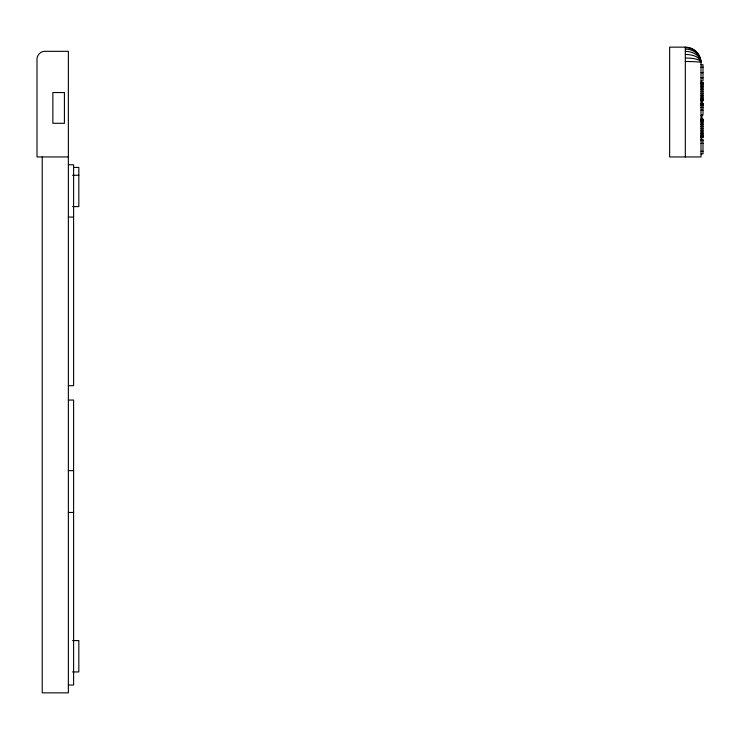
<?xml version="1.0" encoding="UTF-8"?>
<svg xmlns="http://www.w3.org/2000/svg" width="740" height="740" viewBox="0 0 740 740"><rect width="100%" height="100%" fill="white"/><g stroke="black" fill="none" stroke-linecap="round" stroke-linejoin="round"><path stroke-width="1.11" d="M73.602 167.453L78.829 167.397L78.829 206.608L72.557 206.608M72.557 175.278L78.829 175.241M685.323 47.147L669.645 47.147L669.645 156.945L701.011 156.945L701.011 62.826L700.475 58.765A15.688 15.66 0 0 0 685.323 47.138L685.323 156.945M701.011 64.695L703 64.695L703 80.975L701.011 80.975M701.011 67.266L703 67.266M701.011 72.733L703 72.733M701.011 77.802L703 77.802M701.011 82.556L703 82.556L703 100.825L701.011 100.825M701.011 82.714L703 82.714M701.011 83.176L703 83.176M701.011 83.962L703 83.962M701.011 85.054L703 85.054M701.011 86.404L703 86.404M701.011 87.958L703 87.958M701.011 89.725L703 89.725M701.011 91.695L703 91.695M701.011 93.666L703 93.666M701.011 95.432L703 95.432M701.011 96.996L703 96.996M701.011 98.337L703 98.337M701.011 99.428L703 99.428M701.011 100.205L703 100.205M701.011 100.677L703 100.677M703 103.323L701.011 103.323L703 103.424L703 115.237L701.011 115.237M701.011 103.628L703 103.628M701.011 103.72L703 103.72M701.011 104.1L703 104.1M701.011 104.201L703 104.201M701.011 104.358L703 104.358M701.011 104.525L703 104.497M701.011 104.988L703 104.988M701.011 105.672L703 105.672M701.011 107.578L703 107.578M701.011 110.168L703 110.168M701.011 119.112L703 119.112L703 137.39L701.011 137.39M701.011 119.27L703 119.27M701.011 119.741L703 119.741M701.011 120.518L703 120.518M701.011 121.61L703 121.61M701.011 122.96L703 122.96M701.011 124.524L703 124.524M701.011 126.281L703 126.281M701.011 128.251L703 128.251M701.011 130.231L703 130.231M701.011 131.998L703 131.998M701.011 133.552L703 133.552M701.011 134.902L703 134.902M701.011 135.994L703 135.994M701.011 136.771L703 136.771M701.011 137.233L703 137.233M701.011 139.24L703 139.24L703 153.892L701.011 153.892M701.011 140.6L703 140.6M701.011 143.384L703 143.384M701.011 151.293L703 151.293M68.367 156.945L37 156.945L37 61.781M68.367 164.779L73.602 164.779L73.602 385.688L68.367 385.688M68.367 217.07L73.602 217.07M68.367 400.062L73.602 400.062L73.602 685.018L68.367 685.018M68.367 470.649L73.602 470.649M68.367 512.478L73.602 512.478M72.557 640.572L78.829 640.572L78.829 671.938L72.557 671.938M685.323 61.513A15.688 1.027 0 0 1 700.475 62.271C702.121 61.069 698.532 54.538 696.423 53.086A15.614 13.524 0 0 0 685.323 49.071M700.475 62.271L700.974 62.521M700.9 61.966L698.912 56.998L696.423 54.686A15.614 11.044 0 0 0 685.323 51.402M700.9 62.484C700.9 58.553 699.078 54.899 696.423 52.087A15.614 15.087 0 0 0 685.323 47.601M702.057 100.474L702.057 103.341M702.057 115.144L702.057 119.325M42.226 156.945L42.226 692.853L68.367 692.853L68.367 51.328L44.789 51.328C39.738 51.245 36.214 56.342 37 61.106M685.323 57.988A15.614 4.042 0 0 1 696.414 59.181L698.912 60.033L700.863 61.781L698.912 58.405L696.423 56.758A15.614 7.807 0 0 0 685.323 54.446M64.417 92.537L52.855 92.537L52.855 123.303L64.417 123.303L64.417 92.537"/></g></svg>
